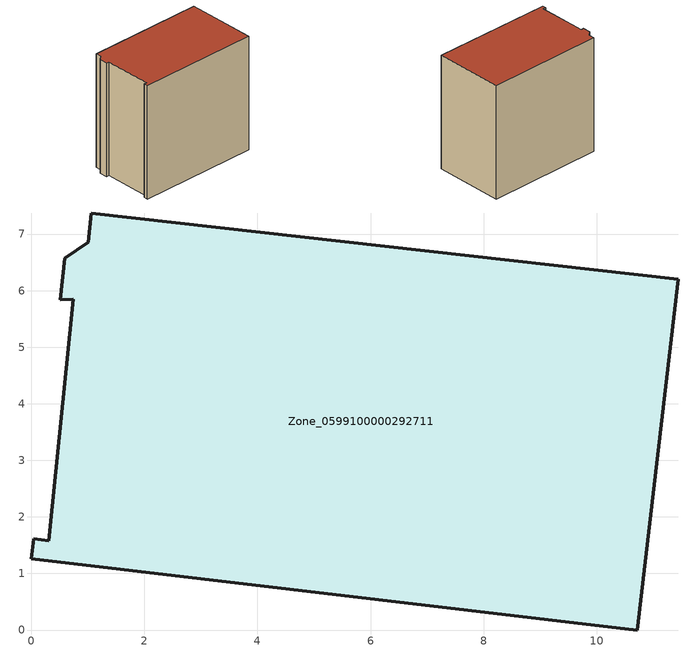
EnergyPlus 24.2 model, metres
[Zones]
Zone_0599100000292711
 floor ground (C_G): 11.44,6.2 10.71,0 0,1.26 0.04,1.62 0.31,1.58 0.75,5.84 0.51,5.84 0.6,6.58 1,6.86 1.06,7.37 z0
 wall outside (C_F): 1,6.86 0.6,6.58 0.51,5.84 0.75,5.84 0.31,1.58 0.04,1.62 0,1.26 10.71,0 11.44,6.2 1.06,7.37 1,6.86 z0:10.3
 roof outside (C_R): 10.71,0 11.44,6.2 1.06,7.37 1,6.86 0.6,6.58 0.51,5.84 0.75,5.84 0.31,1.58 0.04,1.62 0,1.26 z10.3
[BUILDING]
Pand.0599100000292711: North Axis=0; Terrain=City; Loads Convergence Tolerance Value=0.04; Temperature Convergence Tolerance Value=0.4; Solar Distribution=FullExterior; Maximum Number of Warmup Days=25; Minimum Number of Warmup Days=1
[Site:Location]
Rotterdam.The.Hague.AP_ZH_NLD Design_Conditions: Latitude=51.96; Longitude=4.45; Time Zone=1; Elevation=-4.5
[SITE:GROUNDTEMPERATURE:BUILDINGSURFACE]
18, 18, 18, 18, 18, 18, 18, 18, 18, 18, 18, 18
[MATERIAL] Thermal Absorptance=0.9; Solar Absorptance=0.7; Visible Absorptance=0.7
Name | Roughness | Thickness | Conductivity | Density | Specific Heat
G.TI.1946 | MediumSmooth | 0.15 | 1 | 540 | 1210
F.TI.1946 | Rough | 0.3 | 0.857143 | 1920 | 840
R.TI.1946 | MediumRough | 0.2 | 0.1 | 1500 | 1000
[CONSTRUCTION]
C_G: G.TI.1946
C_F: F.TI.1946
C_R: R.TI.1946
[ZONE]
Zone_0599100000292711: Type=1; Multiplier=1; Ceiling Height=Autocalculate; Volume=Autocalculate; Floor Area=autocalculate; Part of Total Floor Area=Yes
[ZONEINFILTRATION:DESIGNFLOWRATE]
Infil_Zone_0599100000292711: Zone or ZoneList or Space or SpaceList=Zone_0599100000292711; Schedule=AlwaysOn; Design Flow Rate Calculation Method=Flow/Area; Flow Rate per Floor Area=0.003; Constant Term Coefficient=1; Temperature Term Coefficient=0; Velocity Term Coefficient=0; Velocity Squared Term Coefficient=0
[HVACTEMPLATE:ZONE:IDEALLOADSAIRSYSTEM]
Zone_0599100000292711: Maximum Heating Supply Air Temperature=50; Minimum Cooling Supply Air Temperature=13; Maximum Heating Supply Air Humidity Ratio=0.0156; Minimum Cooling Supply Air Humidity Ratio=0.0077; Heating Limit=NoLimit; Cooling Limit=NoLimit; Dehumidification Control Type=ConstantSensibleHeatRatio; Cooling Sensible Heat Ratio=0.7; Dehumidification Setpoint=60; Humidification Control Type=None; Humidification Setpoint=30; Outdoor Air Method=None; Outdoor Air Flow Rate per Person=0.00944; Outdoor Air Flow Rate per Zone Floor Area=0; Outdoor Air Flow Rate per Zone=0; Demand Controlled Ventilation Type=None; Outdoor Air Economizer Type=NoEconomizer; Heat Recovery Type=None; Sensible Heat Recovery Effectiveness=0.7; Latent Heat Recovery Effectiveness=0.65
[ZONECONTROL:THERMOSTAT]
ThermostatControl_Zone_0599100000292711: Zone or ZoneList=Zone_0599100000292711; Control Type Schedule=DualSetpointControlType; Control 1=Thermostat_Zone_0599100000292711; Temperature Difference Between Cutout And Setpoint=0
[THERMOSTATSETPOINT:DUALSETPOINT]
Thermostat_Zone_0599100000292711: Heating Setpoint Temperature Schedule=HeatingSetpoint_Zone_0599100000292711; Cooling Setpoint Temperature Schedule=CoolingSetpoint_Zone_0599100000292711
[SCHEDULE:COMPACT]
HeatingSetpoint_Zone_0599100000292711: Through: 12/31, For: AllDays, Until: 24:00, 21
CoolingSetpoint_Zone_0599100000292711: Through: 12/31, For: AllDays, Until: 24:00, 24
DualSetpointControlType: Through: 12/31, For: AllDays, Until: 24:00, 4
AlwaysOn: Through: 12/31, For: AllDays, Until: 24:00, 1
